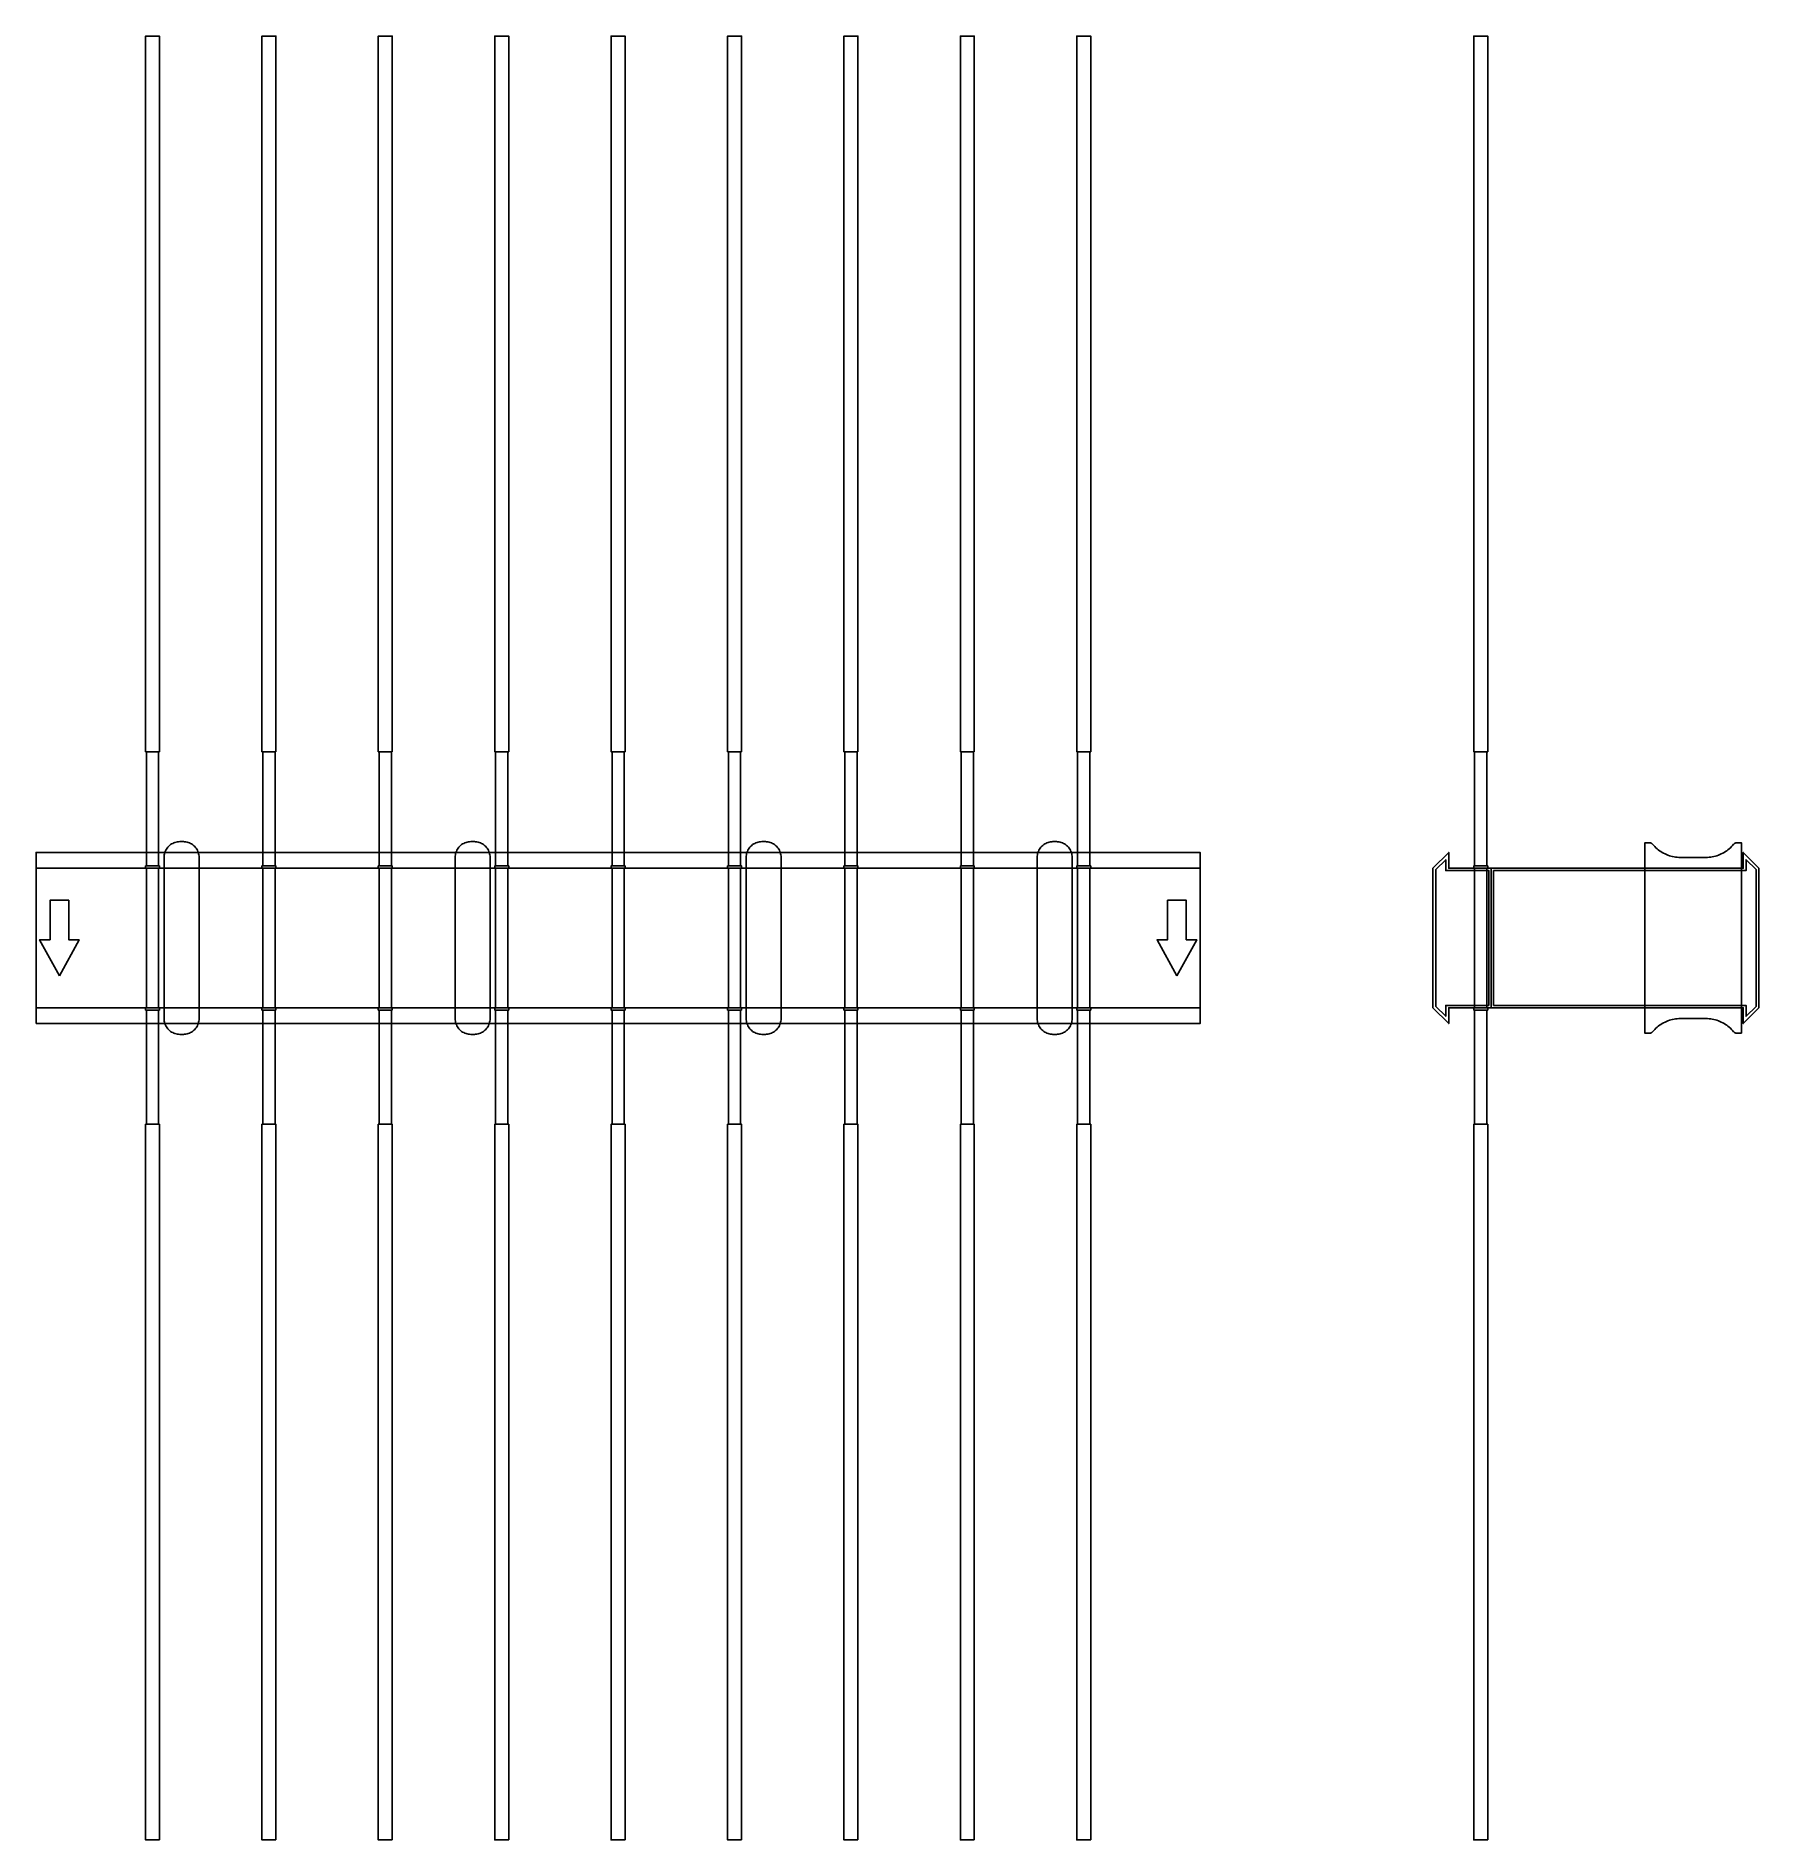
# Model space of a CAD drawing. Extents: x 0 to 1480, y -775 to 775.
import ezdxf

# ---------------------------------------------------------------- set-up
doc = ezdxf.new("R2010")
doc.units = 0
doc.layers.add('Halfen', color=7, linetype='CONTINUOUS')

msp = doc.modelspace()

# ---------------------------------------------------------------- linework, layer by layer
at = {"layer": 'Halfen', "color": 7}
for points in [[(106, 160), (106, 775), (94, 775), (94, 160)], [(206, 160), (206, 775), (194, 775), (194, 160)], [(306, 160), (306, 775), (294, 775), (294, 160)], [(406, 160), (406, 775), (394, 775), (394, 160)], [(506, 160), (506, 775), (494, 775), (494, 160)], [(606, 160), (606, 775), (594, 775), (594, 160)], [(706, 160), (706, 775), (694, 775), (694, 160)], [(806, 160), (806, 775), (794, 775), (794, 160)], [(906, 160), (906, 775), (894, 775), (894, 160)], [(1247, 160), (1247, 775), (1235, 775), (1235, 160)], [(105.25, 62), (105.25, 160), (94.75, 160), (94.75, 62)], [(205.25, 62), (205.25, 160), (194.75, 160), (194.75, 62)], [(305.25, 62), (305.25, 160), (294.75, 160), (294.75, 62)], [(405.25, 62), (405.25, 160), (394.75, 160), (394.75, 62)], [(505.25, 62), (505.25, 160), (494.75, 160), (494.75, 62)], [(605.25, 62), (605.25, 160), (594.75, 160), (594.75, 62)], [(705.25, 62), (705.25, 160), (694.75, 160), (694.75, 62)], [(805.25, 62), (805.25, 160), (794.75, 160), (794.75, 62)], [(905.25, 62), (905.25, 160), (894.75, 160), (894.75, 62)], [(1246.25, 62), (1246.25, 160), (1235.75, 160), (1235.75, 62)], [(140, -69.3), (140, -56.8), (140, 69.3), (139.958, 70.359), (139.834, 71.412), (139.627, 72.452), (139.339, 73.472), (138.972, 74.466), (138.529, 75.429), (138.011, 76.354), (137.422, 77.235), (136.765, 78.068), (136.046, 78.846), (135.268, 79.565), (134.435, 80.222), (133.554, 80.811), (132.629, 81.329), (131.666, 81.772), (130.672, 82.139), (129.652, 82.427), (128.612, 82.634), (127.559, 82.758), (126.5, 82.8), (123.5, 82.8), (122.441, 82.758), (121.388, 82.634), (120.348, 82.427), (119.328, 82.139), (118.334, 81.772), (117.371, 81.329), (116.446, 80.811), (115.565, 80.222), (114.732, 79.565), (113.954, 78.846), (113.235, 78.068), (112.578, 77.235), (111.989, 76.354), (111.471, 75.429), (111.028, 74.466), (110.661, 73.472), (110.373, 72.452), (110.166, 71.412), (110.042, 70.359), (110, 69.3), (110, -56.8), (110, -69.3), (110.042, -70.359), (110.166, -71.412), (110.373, -72.452), (110.661, -73.472), (111.028, -74.466), (111.471, -75.429), (111.989, -76.354), (112.578, -77.235), (113.235, -78.068), (113.954, -78.846), (114.732, -79.565), (115.565, -80.222), (116.446, -80.811), (117.371, -81.329), (118.334, -81.772), (119.328, -82.139), (120.348, -82.427), (121.388, -82.634), (122.441, -82.758), (123.5, -82.8), (126.5, -82.8), (127.559, -82.758), (128.612, -82.634), (129.652, -82.427), (130.672, -82.139), (131.666, -81.772), (132.629, -81.329), (133.554, -80.811), (134.435, -80.222), (135.268, -79.565), (136.046, -78.846), (136.765, -78.068), (137.422, -77.235), (138.011, -76.354), (138.529, -75.429), (138.972, -74.466), (139.339, -73.472), (139.627, -72.452), (139.834, -71.412), (139.958, -70.359), (140, -69.3)], [(390, -69.3), (390, -56.8), (390, 69.3), (389.958, 70.359), (389.834, 71.412), (389.627, 72.452), (389.339, 73.472), (388.972, 74.466), (388.529, 75.429), (388.011, 76.354), (387.422, 77.235), (386.765, 78.068), (386.046, 78.846), (385.268, 79.565), (384.435, 80.222), (383.554, 80.811), (382.629, 81.329), (381.666, 81.772), (380.672, 82.139), (379.652, 82.427), (378.612, 82.634), (377.559, 82.758), (376.5, 82.8), (373.5, 82.8), (372.441, 82.758), (371.388, 82.634), (370.348, 82.427), (369.328, 82.139), (368.334, 81.772), (367.371, 81.329), (366.446, 80.811), (365.565, 80.222), (364.732, 79.565), (363.954, 78.846), (363.235, 78.068), (362.578, 77.235), (361.989, 76.354), (361.471, 75.429), (361.028, 74.466), (360.661, 73.472), (360.373, 72.452), (360.166, 71.412), (360.042, 70.359), (360, 69.3), (360, -56.8), (360, -69.3), (360.042, -70.359), (360.166, -71.412), (360.373, -72.452), (360.661, -73.472), (361.028, -74.466), (361.471, -75.429), (361.989, -76.354), (362.578, -77.235), (363.235, -78.068), (363.954, -78.846), (364.732, -79.565), (365.565, -80.222), (366.446, -80.811), (367.371, -81.329), (368.334, -81.772), (369.328, -82.139), (370.348, -82.427), (371.388, -82.634), (372.441, -82.758), (373.5, -82.8), (376.5, -82.8), (377.559, -82.758), (378.612, -82.634), (379.652, -82.427), (380.672, -82.139), (381.666, -81.772), (382.629, -81.329), (383.554, -80.811), (384.435, -80.222), (385.268, -79.565), (386.046, -78.846), (386.765, -78.068), (387.422, -77.235), (388.011, -76.354), (388.529, -75.429), (388.972, -74.466), (389.339, -73.472), (389.627, -72.452), (389.834, -71.412), (389.958, -70.359), (390, -69.3)], [(640, -69.3), (640, -56.8), (640, 69.3), (639.958, 70.359), (639.834, 71.412), (639.627, 72.452), (639.339, 73.472), (638.972, 74.466), (638.529, 75.429), (638.011, 76.354), (637.422, 77.235), (636.765, 78.068), (636.046, 78.846), (635.268, 79.565), (634.435, 80.222), (633.554, 80.811), (632.629, 81.329), (631.666, 81.772), (630.672, 82.139), (629.652, 82.427), (628.612, 82.634), (627.559, 82.758), (626.5, 82.8), (623.5, 82.8), (622.441, 82.758), (621.388, 82.634), (620.348, 82.427), (619.328, 82.139), (618.334, 81.772), (617.371, 81.329), (616.446, 80.811), (615.565, 80.222), (614.732, 79.565), (613.954, 78.846), (613.235, 78.068), (612.578, 77.235), (611.989, 76.354), (611.471, 75.429), (611.028, 74.466), (610.661, 73.472), (610.373, 72.452), (610.166, 71.412), (610.042, 70.359), (610, 69.3), (610, -56.8), (610, -69.3), (610.042, -70.359), (610.166, -71.412), (610.373, -72.452), (610.661, -73.472), (611.028, -74.466), (611.471, -75.429), (611.989, -76.354), (612.578, -77.235), (613.235, -78.068), (613.954, -78.846), (614.732, -79.565), (615.565, -80.222), (616.446, -80.811), (617.371, -81.329), (618.334, -81.772), (619.328, -82.139), (620.348, -82.427), (621.388, -82.634), (622.441, -82.758), (623.5, -82.8), (626.5, -82.8), (627.559, -82.758), (628.612, -82.634), (629.652, -82.427), (630.672, -82.139), (631.666, -81.772), (632.629, -81.329), (633.554, -80.811), (634.435, -80.222), (635.268, -79.565), (636.046, -78.846), (636.765, -78.068), (637.422, -77.235), (638.011, -76.354), (638.529, -75.429), (638.972, -74.466), (639.339, -73.472), (639.627, -72.452), (639.834, -71.412), (639.958, -70.359), (640, -69.3)], [(890, -69.3), (890, -56.8), (890, 69.3), (889.958, 70.359), (889.834, 71.412), (889.627, 72.452), (889.339, 73.472), (888.972, 74.466), (888.529, 75.429), (888.011, 76.354), (887.422, 77.235), (886.765, 78.068), (886.046, 78.846), (885.268, 79.565), (884.435, 80.222), (883.554, 80.811), (882.629, 81.329), (881.666, 81.772), (880.672, 82.139), (879.652, 82.427), (878.612, 82.634), (877.559, 82.758), (876.5, 82.8), (873.5, 82.8), (872.441, 82.758), (871.388, 82.634), (870.348, 82.427), (869.328, 82.139), (868.334, 81.772), (867.371, 81.329), (866.446, 80.811), (865.565, 80.222), (864.732, 79.565), (863.954, 78.846), (863.235, 78.068), (862.578, 77.235), (861.989, 76.354), (861.471, 75.429), (861.028, 74.466), (860.661, 73.472), (860.373, 72.452), (860.166, 71.412), (860.042, 70.359), (860, 69.3), (860, -56.8), (860, -69.3), (860.042, -70.359), (860.166, -71.412), (860.373, -72.452), (860.661, -73.472), (861.028, -74.466), (861.471, -75.429), (861.989, -76.354), (862.578, -77.235), (863.235, -78.068), (863.954, -78.846), (864.732, -79.565), (865.565, -80.222), (866.446, -80.811), (867.371, -81.329), (868.334, -81.772), (869.328, -82.139), (870.348, -82.427), (871.388, -82.634), (872.441, -82.758), (873.5, -82.8), (876.5, -82.8), (877.559, -82.758), (878.612, -82.634), (879.652, -82.427), (880.672, -82.139), (881.666, -81.772), (882.629, -81.329), (883.554, -80.811), (884.435, -80.222), (885.268, -79.565), (886.046, -78.846), (886.765, -78.068), (887.422, -77.235), (888.011, -76.354), (888.529, -75.429), (888.972, -74.466), (889.339, -73.472), (889.627, -72.452), (889.834, -71.412), (889.958, -70.359), (890, -69.3)], [(1465, -81.8), (1465, 81.8), (1461, 81.8), (1460.846, 81.797), (1460.691, 81.786), (1460.538, 81.769), (1460.385, 81.746), (1460.234, 81.715), (1460.084, 81.678), (1459.936, 81.634), (1459.789, 81.584), (1459.646, 81.527), (1459.505, 81.464), (1459.366, 81.395), (1459.231, 81.32), (1459.1, 81.239), (1458.972, 81.153), (1458.848, 81.06), (1458.728, 80.963), (1458.613, 80.86), (1458.502, 80.752), (1458.397, 80.639), (1458.296, 80.522), (1457.41, 79.491), (1456.479, 78.5), (1455.505, 77.551), (1454.491, 76.646), (1453.437, 75.787), (1452.347, 74.975), (1451.222, 74.211), (1450.064, 73.499), (1448.876, 72.838), (1447.66, 72.23), (1446.418, 71.676), (1445.153, 71.178), (1443.867, 70.736), (1442.563, 70.351), (1441.243, 70.024), (1439.911, 69.756), (1438.567, 69.547), (1437.216, 69.397), (1435.859, 69.307), (1434.5, 69.277), (1412.5, 69.277), (1411.141, 69.307), (1409.784, 69.397), (1408.433, 69.547), (1407.089, 69.756), (1405.757, 70.024), (1404.437, 70.351), (1403.133, 70.736), (1401.847, 71.178), (1400.582, 71.676), (1399.34, 72.23), (1398.124, 72.838), (1396.936, 73.499), (1395.778, 74.211), (1394.653, 74.975), (1393.563, 75.787), (1392.509, 76.646), (1391.495, 77.551), (1390.521, 78.5), (1389.59, 79.491), (1388.704, 80.522), (1388.603, 80.639), (1388.498, 80.752), (1388.387, 80.86), (1388.272, 80.963), (1388.152, 81.06), (1388.028, 81.153), (1387.9, 81.239), (1387.769, 81.32), (1387.634, 81.395), (1387.495, 81.464), (1387.354, 81.527), (1387.211, 81.584), (1387.064, 81.634), (1386.916, 81.678), (1386.766, 81.715), (1386.615, 81.746), (1386.462, 81.769), (1386.309, 81.786), (1386.154, 81.797), (1386, 81.8), (1382, 81.8), (1382, -81.8), (1386, -81.8), (1386.154, -81.797), (1386.309, -81.786), (1386.462, -81.769), (1386.615, -81.746), (1386.766, -81.715), (1386.916, -81.678), (1387.064, -81.634), (1387.211, -81.584), (1387.354, -81.527), (1387.495, -81.464), (1387.634, -81.395), (1387.769, -81.32), (1387.9, -81.239), (1388.028, -81.153), (1388.152, -81.06), (1388.272, -80.963), (1388.387, -80.86), (1388.498, -80.752), (1388.603, -80.639), (1388.704, -80.522), (1389.59, -79.491), (1390.521, -78.5), (1391.495, -77.551), (1392.509, -76.646), (1393.563, -75.787), (1394.653, -74.975), (1395.778, -74.211), (1396.936, -73.499), (1398.124, -72.838), (1399.34, -72.23), (1400.582, -71.676), (1401.847, -71.178), (1403.133, -70.736), (1404.437, -70.351), (1405.757, -70.024), (1407.089, -69.756), (1408.433, -69.547), (1409.784, -69.397), (1411.141, -69.307), (1412.5, -69.277), (1434.5, -69.277), (1435.859, -69.307), (1437.216, -69.397), (1438.567, -69.547), (1439.911, -69.756), (1441.243, -70.024), (1442.563, -70.351), (1443.867, -70.736), (1445.153, -71.178), (1446.418, -71.676), (1447.66, -72.23), (1448.876, -72.838), (1450.064, -73.499), (1451.222, -74.211), (1452.347, -74.975), (1453.437, -75.787), (1454.491, -76.646), (1455.505, -77.551), (1456.479, -78.5), (1457.41, -79.491), (1458.296, -80.522), (1458.397, -80.639), (1458.502, -80.752), (1458.613, -80.86), (1458.728, -80.963), (1458.848, -81.06), (1458.972, -81.153), (1459.1, -81.239), (1459.231, -81.32), (1459.366, -81.395), (1459.505, -81.464), (1459.646, -81.527), (1459.789, -81.584), (1459.936, -81.634), (1460.084, -81.678), (1460.234, -81.715), (1460.385, -81.746), (1460.538, -81.769), (1460.691, -81.786), (1460.846, -81.797), (1461, -81.8)], [(0, -73.5), (1000, -73.5), (1000, 73.5), (0, 73.5)], [(106, 60), (106, 62), (94, 62), (94, 60)], [(206, 60), (206, 62), (194, 62), (194, 60)], [(306, 60), (306, 62), (294, 62), (294, 60)], [(406, 60), (406, 62), (394, 62), (394, 60)], [(506, 60), (506, 62), (494, 62), (494, 60)], [(606, 60), (606, 62), (594, 62), (594, 60)], [(706, 60), (706, 62), (694, 62), (694, 60)], [(806, 60), (806, 62), (794, 62), (794, 60)], [(906, 60), (906, 62), (894, 62), (894, 60)], [(1250, -60), (1250, 60), (1213.5, 60), (1213.5, 73.5), (1200, 60), (1200, -60), (1213.5, -73.5), (1213.5, -60)], [(1248, -58), (1248, 58), (1211, 58), (1211, 67.25), (1202.5, 58.75), (1202.5, -58.75), (1211, -67.25), (1211, -58)], [(1247, 60), (1247, 62), (1235, 62), (1235, 60)], [(1480, -60), (1480, 60), (1466.5, 73.5), (1466.5, 60), (1250, 60), (1250, -60), (1466.5, -60), (1466.5, -73.5)], [(1477.5, -58.75), (1477.5, 58.75), (1469, 67.25), (1469, 58), (1252, 58), (1252, -58), (1469, -58), (1469, -67.25)], [(0, -60), (1000, -60), (1000, 60), (0, 60)], [(105.25, -60), (105.25, 60), (94.75, 60), (94.75, -60)], [(205.25, -60), (205.25, 60), (194.75, 60), (194.75, -60)], [(305.25, -60), (305.25, 60), (294.75, 60), (294.75, -60)], [(405.25, -60), (405.25, 60), (394.75, 60), (394.75, -60)], [(505.25, -60), (505.25, 60), (494.75, 60), (494.75, -60)], [(605.25, -60), (605.25, 60), (594.75, 60), (594.75, -60)], [(705.25, -60), (705.25, 60), (694.75, 60), (694.75, -60)], [(805.25, -60), (805.25, 60), (794.75, 60), (794.75, -60)], [(905.25, -60), (905.25, 60), (894.75, 60), (894.75, -60)], [(1246.25, -60), (1246.25, 60), (1235.75, 60), (1235.75, -60)], [(20, -32.5), (37, -1.5), (28, -1.5), (28, 32.5), (12, 32.5), (12, -1.5), (3, -1.5)], [(980, -32.5), (997, -1.5), (988, -1.5), (988, 32.5), (972, 32.5), (972, -1.5), (963, -1.5)], [(106, -62), (106, -60), (94, -60), (94, -62)], [(105.25, -160), (105.25, -62), (94.75, -62), (94.75, -160)], [(206, -62), (206, -60), (194, -60), (194, -62)], [(205.25, -160), (205.25, -62), (194.75, -62), (194.75, -160)], [(306, -62), (306, -60), (294, -60), (294, -62)], [(305.25, -160), (305.25, -62), (294.75, -62), (294.75, -160)], [(406, -62), (406, -60), (394, -60), (394, -62)], [(405.25, -160), (405.25, -62), (394.75, -62), (394.75, -160)], [(506, -62), (506, -60), (494, -60), (494, -62)], [(505.25, -160), (505.25, -62), (494.75, -62), (494.75, -160)], [(606, -62), (606, -60), (594, -60), (594, -62)], [(605.25, -160), (605.25, -62), (594.75, -62), (594.75, -160)], [(706, -62), (706, -60), (694, -60), (694, -62)], [(705.25, -160), (705.25, -62), (694.75, -62), (694.75, -160)], [(806, -62), (806, -60), (794, -60), (794, -62)], [(805.25, -160), (805.25, -62), (794.75, -62), (794.75, -160)], [(906, -62), (906, -60), (894, -60), (894, -62)], [(905.25, -160), (905.25, -62), (894.75, -62), (894.75, -160)], [(1247, -62), (1247, -60), (1235, -60), (1235, -62)], [(1246.25, -160), (1246.25, -62), (1235.75, -62), (1235.75, -160)], [(106, -775), (106, -160), (94, -160), (94, -775)], [(206, -775), (206, -160), (194, -160), (194, -775)], [(306, -775), (306, -160), (294, -160), (294, -775)], [(406, -775), (406, -160), (394, -160), (394, -775)], [(506, -775), (506, -160), (494, -160), (494, -775)], [(606, -775), (606, -160), (594, -160), (594, -775)], [(706, -775), (706, -160), (694, -160), (694, -775)], [(806, -775), (806, -160), (794, -160), (794, -775)], [(906, -775), (906, -160), (894, -160), (894, -775)], [(1247, -775), (1247, -160), (1235, -160), (1235, -775)]]:
    msp.add_lwpolyline(points, close=True, dxfattribs=at)

doc.saveas('drawing.dxf')
